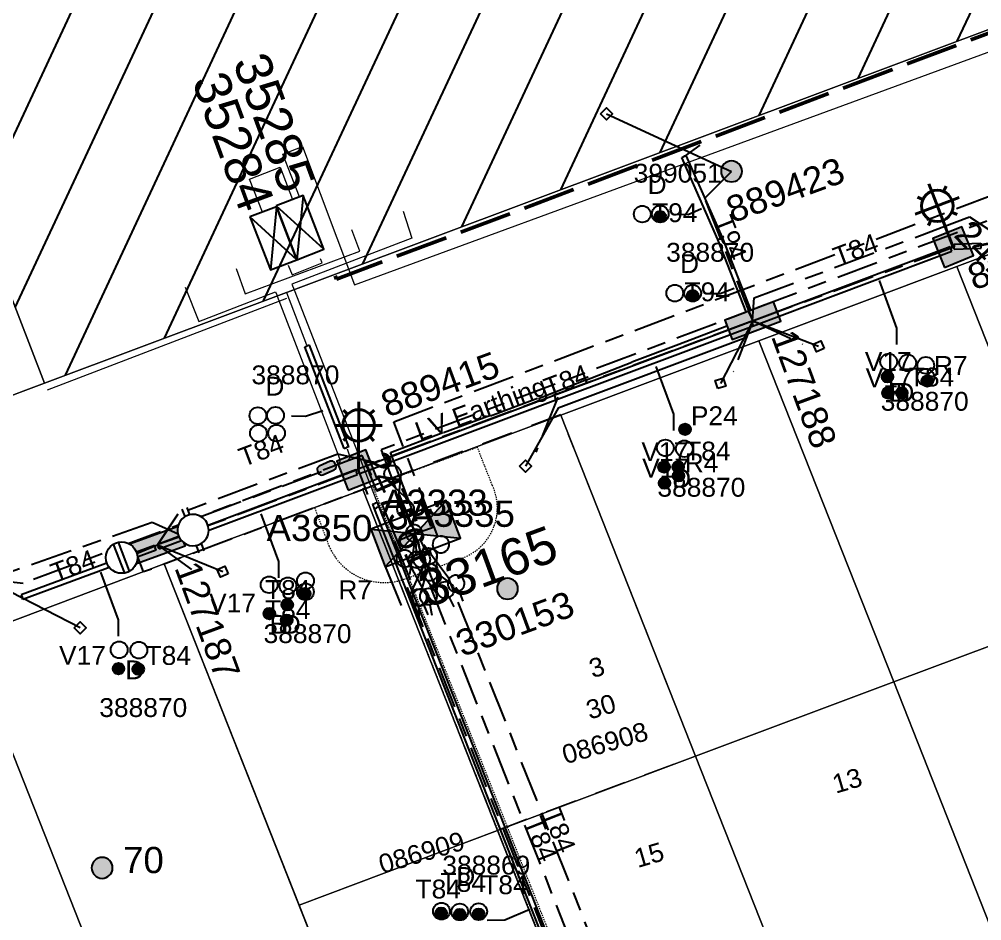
# Model space of a CAD drawing. Header units: metres. Extents: x 308616 to 310825, y 6264327 to 6267194.
# Drawn here: x 309611.2 to 309703.1, y 6266504.4 to 6266590.4 of the extents above; entities that cross this region are included whole.
import ezdxf
from ezdxf.enums import TextEntityAlignment as Align

# ---------------------------------------------------------------- set-up
doc = ezdxf.new("R2010")
doc.units = ezdxf.units.M
for name, pattern in [('Cable Exist UG', [8.2, 4, -1.2, 1.8, -1.2]), ('Dash', [5, 3, -2]), ('HIDDEN', [0.375, 0.25, -0.125]), ('HIDDEN2', [0.1875, 0.125, -0.0625]), ('IE Trench LV', [6.5, 5, -1.5])]:
    doc.linetypes.add(name, pattern=pattern)
doc.layers.get('0').update_dxf_attribs({"color": 6})
for name, color, linetype in [('_User Miscellaneous1', 7, 'Continuous'), ('_User Miscellaneous9', 7, 'Continuous'), ('Duct_SP_EXT', 7, 'Continuous'), ('Equip_HV_EXT', 7, 'Continuous'), ('Equip_LV_EXT', 7, 'Continuous'), ('Equip_SP_SL_EXT', 7, 'Continuous'), ('Equip_TR_NEW', 2, 'Continuous'), ('Mains_HV_EXT', 7, 'Continuous'), ('Mains_HV_NEW_V17', 2, 'Continuous'), ('Mains_LV_EXT', 7, 'Continuous'), ('Mains_LV_NEW_T84', 2, 'Continuous'), ('Mains_LV_SL_EXT', 7, 'Continuous'), ('Services_SP_EXT', 7, 'Continuous'), ('Sub_SP_EXT', 7, 'Continuous'), ('Sub_SP_NEW', 2, 'Continuous'), ('SupportsOH_SP_TR_HV_LV_SL_EXT', 7, 'Continuous'), ('SupportsUG_SP_LV_EXT', 7, 'Continuous'), ('SupportsUG_SP_LV_SL_EXT', 7, 'Continuous'), ('Trench_SP_EXT', 7, 'Continuous'), ('Trench_SP_NEW', 2, 'Continuous')]:
    doc.layers.add(name, color=color, linetype=linetype)
for name, color, linetype, lineweight in [('Cadastre Developer_SP_EXT', 7, 'Continuous', 5), ('Cadastre Land Parcels_SP_EXT', 7, 'Continuous', 5), ('Cadastre Other Property_SP_EXT', 7, 'HIDDEN', 5), ('Cadastre Roads_SP_EXT', 7, 'Continuous', 5)]:
    doc.layers.add(name, color=color, linetype=linetype, lineweight=lineweight)
doc.layers.add('Features_DEL', color=1, linetype='Continuous', plot=False)
doc.styles.add('COLUMN_LABEL', font='arial.ttf')
doc.styles.add('iecARIAL', font='arial.ttf', dxfattribs={"height": 2})
doc.styles.add('POLE_LABEL', font='arial.ttf')
doc.styles.get("Standard").update_dxf_attribs({"font": 'arial.ttf'})
doc.styles.add('SWITCH_LABEL', font='arial.ttf', dxfattribs={"height": 2.5})
doc.linetypes.add('Cable E UG', pattern='A,6,-0.5,["E",Standard,S=1.7,R=0,X=0.5,Y=-1],-2.9', length=9.4)
doc.linetypes.add('Cable New UG', pattern='A,7,-0.25,["x",Standard,S=2,R=0,X=0.2,Y=-0.8],-2.1', length=9.35)
doc.linetypes.add('IE Trench HV', pattern='A,7,-0.2,["/",Standard,S=3,R=0,X=0.6,Y=-1.4],-2.5', length=9.7)

# ---------------------------------------------------------------- blocks, each defined once
blk = doc.blocks.new('SUB_PADMOUNT_EXT')
for points in [[(0, 0), (-3.84, 1.92), (-3.84, -1.92)], [(0, 0), (3.84, 1.92), (3.84, -1.92)]]:
    blk.add_hatch(color=256).paths.add_polyline_path(points)
for p, q in [((3.84, 1.92), (-3.84, -1.92)), ((-3.84, 1.92), (3.84, -1.92))]:
    blk.add_line(p, q)
blk.add_lwpolyline([(-3.84, -1.92), (3.84, -1.92), (3.84, 1.92), (-3.84, 1.92)], close=True)
for tag, height, flags, p in [('ASSET_NUM', 2.5, 8, (2, 2)), ('STREET_CODE', 0.2, 9, (1.5, 0)), ('OPERATING_VOLTAGE', 0.2, 9, (1.5, -0.6)), ('ORIENTATION', 0.2, 9, (1.5, -0.8)), ('OWNED_BY', 0.2, 9, (1.5, -1)), ('CONSTRUCTED_VOLTAGE', 0.2, 9, (1.5, -0.2)), ('NO_PHASES', 0.2, 9, (1.5, -0.4)), ('OPERATED_BY', 0.2, 9, (1.5, -1.2)), ('SECONDARY_VOLTAGE', 0.2, 9, (1.5, -1.6)), ('STATE', 0.2, 9, (1.5, -1.8)), ('MAINTAINED_BY', 0.2, 9, (1.5, -1.4)), ('SUBSTATION_TYPE', 0.2, 9, (1.5, -2.2)), ('USAGE', 0.2, 9, (1.5, -2.4)), ('PARENT', 0.2, 9, (1.5, -2)), ('LEGEND', 0.2, 9, (1.5, -2.6)), ('LOCATION', 0.2, 9, (1.5, -2.8)), ('Z', 0.2, 1, (1.5, -3.6)), ('STREETNAME', 0.2, 9, (1.5, -3)), ('SUBURB', 0.2, 9, (1.5, -3.2)), ('NOTES', 0.2, 9, (1.5, -3.4))]:
    blk.add_attdef(tag, text='', height=height, dxfattribs=dict(flags=flags)).set_placement(p, align=Align.MIDDLE_LEFT)
blk = doc.blocks.new('COLUMN_EXT')
blk.add_hatch(color=256).paths.add_polyline_path([(-1.485, 1.485), (-1.485, -1.485), (1.485, -1.485), (1.485, 1.485)])
blk.add_lwpolyline([(-1.485, -1.485), (1.485, -1.485), (1.485, 1.485), (-1.485, 1.485)], close=True)
for tag, height, style, flags, p in [('ASSET_NUM', 2.5, 'COLUMN_LABEL', 8, (2, 2)), ('STRUCTURE_PLANT_NUMBER', 0.2, 'POLE_LABEL', 9, (1.813, 0.031)), ('STREET_CODE', 0.2, 'COLUMN_LABEL', 9, (1.813, -0.2))]:
    blk.add_attdef(tag, text='', height=height, dxfattribs=dict(style=style, flags=flags)).set_placement(p, align=Align.MIDDLE_LEFT)
at = {"flags": 9}
for tag, p in [('OWNED_BY', (1.813, -0.6)), ('STATE', (1.813, -0.8)), ('COLUMN_TYPE', (1.813, -0.4)), ('USAGE', (1.813, -1)), ('STREETNAME', (1.813, -1.6)), ('SUBURB', (1.813, -1.8)), ('LEGEND', (1.813, -1.2)), ('LOCATION', (1.813, -1.4)), ('NOTES', (1.813, -2))]:
    blk.add_attdef(tag, text='', height=0.2, dxfattribs=at).set_placement(p, align=Align.MIDDLE_LEFT)
at = {"flags": 1}
blk.add_attdef('Z', (1.813, -2.351), '', height=0.2, dxfattribs=at)
blk = doc.blocks.new('PILLAR_EXT')
blk.add_hatch(color=256).paths.add_polyline_path([(-2.475, 0.99), (-2.475, -0.99), (2.475, -0.99), (2.475, 0.99)])
blk.add_lwpolyline([(-2.475, -0.99), (2.475, -0.99), (2.475, 0.99), (-2.475, 0.99)], close=True)
at = {"style": 'iecARIAL', "flags": 8}
blk.add_attdef('ASSET_NUM', (1.5, 3.5), '', height=2.5, dxfattribs=at)
for tag, p, flags in [('OWNED_BY', (0, -0.2), 9), ('STATE', (0, -0.4), 9), ('SUPPORT_TYPE', (0, -0.6), 9), ('USAGE', (0, -0.8), 9), ('LEGEND', (0, -1), 9), ('STREETNAME', (0, -1.8), 9), ('SUBURB', (0, -2), 1), ('LOCATION', (0, -1.2), 9), ('NOTES', (0, -1.4), 9), ('PARENT', (0, -1.6), 9)]:
    blk.add_attdef(tag, p, '', height=0.2, dxfattribs=dict(flags=flags))
blk = doc.blocks.new('DUCT_EXT')
blk.add_circle((0, 0.8), 0.8)
at = {"flags": 1}
blk.add_attdef('Z', (0, 0), '', height=0.2, dxfattribs=at)
at = {"flags": 9}
for tag, p in [('DUCT_CODE', (0, 0)), ('XSECT_TYPE', (0, -0.2)), ('STATE', (0, -0.6)), ('FB_REFERENCE', (0, -0.4)), ('NOTES', (0, -0.8))]:
    blk.add_attdef(tag, text='', height=0.2, dxfattribs=at).set_placement(p, align=Align.MIDDLE_LEFT)
blk = doc.blocks.new('SL_LANTERN_EXT')
at = {"lineweight": 40}
for p, q in [((0, 1.968), (0, 6.468)), ((-1.459, 5.676), (-1.061, 5.278)), ((1.458, 5.676), (1.06, 5.278)), ((-2.25, 4.218), (2.25, 4.218)), ((-1.459, 2.759), (-1.061, 3.157)), ((1.458, 2.759), (1.06, 3.157)), ((0, 0), (0, 2.721))]:
    blk.add_line(p, q, dxfattribs=at)
blk.add_circle((0, 4.218), 1.5, dxfattribs=at)
at = {"style": 'iecARIAL', "flags": 8}
blk.add_attdef('ASSET_NUM', (1.5, 1.5), '', height=2.5, dxfattribs=at)
for tag, p, height, flags in [('CONSTRUCTED_VOLTAGE', (0.981, -0.653), 0.2, 9), ('CONTROL_TYPE', (0.981, -0.853), 0.2, 9), ('LANTERN_PURPOSE', (0.981, -1.053), 0.2, 9), ('LNUMBER', (2.181, -3.253), 2.5, 8), ('OPERATING_VOLTAGE', (0.981, -1.653), 0.2, 9), ('ORIENTATION', (0.981, -1.853), 0.2, 9), ('LANTERN_TYPE', (0.981, -1.253), 0.2, 9), ('NO_PHASES', (0.981, -1.453), 0.2, 9), ('OWNED_BY', (0.981, -2.053), 0.2, 9), ('STATE', (0.981, -2.253), 0.2, 9), ('CEXIST', (0.981, -2.653), 0.2, 9), ('CNEW', (0.981, -2.853), 0.2, 9), ('USAGE', (0.981, -2.453), 0.2, 9), ('CNUMBER', (0.981, -3.053), 0.2, 9), ('CREMOVE', (0.981, -3.253), 0.2, 9), ('CREPLACE', (0.981, -3.453), 0.2, 9), ('LKINGHEIGHT', (0.981, -3.653), 0.2, 9), ('LBRACKET', (0.981, -3.853), 0.2, 9), ('LBRACKETVOCAB', (0.981, -4.053), 0.2, 9), ('LCATEGORY', (0.981, -4.253), 0.2, 9), ('LCHARGE1', (0.981, -4.453), 0.2, 9), ('LCHARGE1PERCENT', (0.981, -4.653), 0.2, 9), ('LCHARGE2', (0.981, -4.853), 0.2, 9), ('LCHARGE2PERCENT', (0.981, -5.053), 0.2, 9), ('LCHARGE3', (0.981, -5.253), 0.2, 9), ('LCHARGE3PERCENT', (0.981, -5.453), 0.2, 9), ('LEXIST', (0.981, -5.653), 0.2, 9), ('LLAMP', (0.981, -5.853), 0.2, 9), ('LLAMPVOCAB', (0.981, -6.053), 0.2, 9), ('LMAST', (0.981, -6.253), 0.2, 9), ('LMASTVOCAB', (0.981, -6.453), 0.2, 9), ('LNEW', (0.981, -6.653), 0.2, 9), ('LANTNUMBER', (0.981, -6.853), 0.2, 9), ('LOUTREACH', (0.981, -7.253), 0.2, 9), ('LOUTREACHVOCAB', (0.981, -7.453), 0.2, 9), ('LRATECODE', (0.981, -7.653), 0.2, 9), ('LREMOVE', (0.981, -7.853), 0.2, 9), ('LREPLACE', (0.981, -8.053), 0.2, 9), ('LTYPE', (0.981, -8.253), 0.2, 9), ('LTYPEVOCAB', (0.981, -8.453), 0.2, 9), ('STREETNAME', (0.981, -9.253), 0.2, 9), ('LEGEND', (0.981, -8.653), 0.2, 9), ('LOCATION', (0.981, -8.853), 0.2, 9), ('NOTES', (0.981, -9.053), 0.2, 9), ('SUBURB', (0.981, -9.453), 0.2, 1)]:
    blk.add_attdef(tag, p, '', height=height, dxfattribs=dict(flags=flags))
blk = doc.blocks.new('CCP_EXT')
at = {"flags": 9}
for tag, p in [('STATE', (0, -1.8)), ('USAGE', (0, -1.2)), ('LEGEND', (0, -1.4)), ('LIFE_SUPPORT', (0, -1.6)), ('NOTES', (0, -2))]:
    blk.add_attdef(tag, text='', height=0.2, dxfattribs=at).set_placement(p, align=Align.MIDDLE_LEFT)
blk.add_wipeout([(0, 0.566), (0.566, 0), (0, -0.566), (-0.566, 0)])
blk.add_lwpolyline([(-0.566, 0), (0, 0.566), (0.566, 0), (0, -0.566), (-0.566, 0)])
at = {"flags": 1}
blk.add_attdef('Z', (0, 0), '', height=0.2, dxfattribs=at)
at = {"flags": 9}
for tag, p in [('CCP_TYPE', (0, 0)), ('OPERATING_VOLTAGE', (0, -0.6)), ('ORIENTATION', (0, -0.8)), ('OWNED_BY', (0, -1)), ('CONSTRUCTED_VOLTAGE', (0, -0.2)), ('NO_PHASES', (0, -0.4))]:
    blk.add_attdef(tag, text='', height=0.2, dxfattribs=at).set_placement(p, align=Align.MIDDLE_LEFT)
blk = doc.blocks.new('POLE_EXT')
blk.add_hatch(color=256).paths.add_polyline_path([(-1, 0, 1), (1, 0, 1)])
blk.add_lwpolyline([(-1, 0, 1), (1, 0, 1)], format="xyb", close=True)
for tag, height, flags, p in [('pNumber', 2.5, 8, (-17.84, 2.067)), ('OWNED_BY', 0.2, 9, (1.355, -0.4)), ('SPECIAL_USE', 0.2, 9, (1.355, -0.8)), ('STATE', 0.2, 9, (1.355, -1)), ('PARENT', 0.2, 9, (1.355, -0.6)), ('cLV', 0.2, 9, (1.355, -1.4)), ('hDepth', 0.2, 9, (1.355, -1.6)), ('hDia', 0.2, 9, (1.355, -1.8)), ('USAGE', 0.2, 9, (1.355, -1.2)), ('cHV', 0.2, 9, (1.355, -2)), ('LBRACKET', 0.2, 9, (1.355, -2.2)), ('LExisting', 0.2, 9, (1.355, -2.4)), ('LANTNUMBER', 0.2, 9, (1.355, -2.6)), ('LOther', 0.2, 9, (1.355, -2.8)), ('cLinedev', 0.2, 9, (1.355, -3.4)), ('LRemove', 0.2, 9, (1.355, -3)), ('LEGEND', 0.2, 9, (1.355, -3.2)), ('LOCATION', 0.2, 9, (1.355, -3.6)), ('pExisting', 0.2, 9, (1.355, -3.8)), ('pFooting', 0.2, 9, (1.355, -4.4)), ('pNew', 0.2, 9, (1.355, -4.6)), ('PFNUMBER', 0.2, 9, (1.355, -4)), ('NEWPFNUMBER', 0.2, 9, (1.355, -4.2)), ('pRelocate', 0.2, 9, (1.355, -5)), ('pRemove', 0.2, 9, (1.355, -5.2)), ('pReplace', 0.2, 9, (1.355, -5.4)), ('pStay', 0.2, 9, (1.355, -5.6)), ('cspan', 0.2, 9, (1.355, -6)), ('STREETNAME', 0.2, 9, (1.355, -6.2)), ('SUBURB', 0.2, 9, (1.355, -6.4)), ('pType', 0.2, 9, (1.355, -5.8)), ('OPERATED_BY', 0.2, 9, (1.355, -7.014)), ('NOTES', 0.2, 9, (1.355, -6.6)), ('MAINTAINED_BY', 0.2, 9, (1.355, -6.814))]:
    blk.add_attdef(tag, text='', height=height, dxfattribs=dict(flags=flags)).set_placement(p, align=Align.MIDDLE_LEFT)
at = {"style": 'POLE_LABEL'}
for tag, height, flags, p in [('ASSET_NUM', 2.5, 8, (2, 2)), ('STRUCTURE_PLANT_NUMBER', 0.2, 9, (1.355, 0.028)), ('STREET_CODE', 0.2, 9, (1.355, -0.2))]:
    blk.add_attdef(tag, text='', height=height, dxfattribs=dict(at, flags=flags)).set_placement(p, align=Align.MIDDLE_LEFT)
at = {"flags": 1}
blk.add_attdef('Z', (1.355, -7.328), '', height=0.2, dxfattribs=at)
blk = doc.blocks.new('LV_UG_LINKS_OPEN_EXT')
for p, q in [((-0.249, 1.473), (-0.249, 2.22)), ((0.249, 1.473), (0.249, 2.22)), ((-0.249, -1.473), (-0.249, -2.22)), ((0.249, -1.473), (0.249, -2.22))]:
    blk.add_line(p, q)
at = {"flags": 9}
for tag, p in [('ACTUAL_STATUS', (0, 0)), ('OPERATING_VOLTAGE', (0, -0.6)), ('ORIENTATION', (0, -0.8)), ('STATE', (0, -1)), ('CONSTRUCTED_VOLTAGE', (0, -0.2)), ('NO_PHASES', (0, -0.4)), ('SWITCH_TYPE', (0, -1.2)), ('USAGE', (0, -1.4)), ('NOTES', (0, -1.6))]:
    blk.add_attdef(tag, text='', height=0.2, dxfattribs=at).set_placement(p, align=Align.MIDDLE_LEFT)
at = {"flags": 1}
blk.add_attdef('Z', (0, 0), '', height=0.2, dxfattribs=at)
blk.add_wipeout([(-0.249, 1.473), (-0.432, 1.43), (-0.608, 1.365), (-0.774, 1.278), (-0.928, 1.171), (-1.067, 1.045), (-1.19, 0.903), (-1.294, 0.747), (-1.377, 0.579), (-1.439, 0.402), (-1.478, 0.218), (-1.494, 0.031), (-1.486, -0.156), (-1.455, -0.341), (-1.4, -0.521), (-1.324, -0.692), (-1.227, -0.853), (-1.11, -1), (-0.976, -1.131), (-0.827, -1.244), (-0.664, -1.338), (-0.491, -1.411), (-0.311, -1.461), (-0.125, -1.489), (0.062, -1.493), (0.249, -1.473), (0.432, -1.43), (0.608, -1.365), (0.774, -1.278), (0.928, -1.171), (1.067, -1.045), (1.19, -0.903), (1.294, -0.747), (1.377, -0.579), (1.439, -0.402), (1.478, -0.218), (1.494, -0.031), (1.486, 0.156), (1.455, 0.341), (1.4, 0.521), (1.324, 0.692), (1.227, 0.853), (1.11, 1), (0.976, 1.131), (0.827, 1.244), (0.664, 1.338), (0.491, 1.411), (0.311, 1.461), (0.125, 1.489), (-0.062, 1.493)])
blk.add_lwpolyline([(0, -1.494, 1), (0, 1.494, 1)], format="xyb", close=True)
blk = doc.blocks.new('LV_UG_LINKS_CLOSED_EXT')
blk.add_wipeout([(-1.056, 1.057), (-1.18, 0.916), (-1.286, 0.761), (-1.371, 0.594), (-1.435, 0.417), (-1.476, 0.234), (-1.493, 0.047), (-1.487, -0.14), (-1.458, -0.326), (-1.406, -0.506), (-1.331, -0.678), (-1.236, -0.839), (-1.121, -0.988), (-0.988, -1.12), (-0.84, -1.235), (-0.679, -1.331), (-0.506, -1.406), (-0.326, -1.458), (-0.141, -1.487), (0.047, -1.493), (0.233, -1.476), (0.416, -1.435), (0.593, -1.371), (0.76, -1.286), (0.915, -1.181), (1.056, -1.057), (1.18, -0.916), (1.286, -0.761), (1.371, -0.594), (1.435, -0.417), (1.476, -0.234), (1.493, -0.047), (1.487, 0.14), (1.458, 0.326), (1.406, 0.506), (1.331, 0.678), (1.236, 0.839), (1.121, 0.988), (0.988, 1.12), (0.84, 1.235), (0.679, 1.331), (0.506, 1.406), (0.326, 1.458), (0.141, 1.487), (-0.047, 1.493), (-0.233, 1.476), (-0.416, 1.435), (-0.593, 1.371), (-0.76, 1.286), (-0.915, 1.181)])
for p, q in [((-0.25, -1.479), (-0.25, 1.479)), ((0.25, -1.479), (0.25, 1.479))]:
    blk.add_line(p, q)
blk.add_circle((0, 0), 1.5)
at = {"flags": 9}
for tag, p in [('ACTUAL_STATUS', (0, 0)), ('OPERATING_VOLTAGE', (0, -0.6)), ('ORIENTATION', (0, -0.8)), ('STATE', (0, -1)), ('CONSTRUCTED_VOLTAGE', (0, -0.2)), ('NO_PHASES', (0, -0.4)), ('SWITCH_TYPE', (0, -1.2)), ('USAGE', (0, -1.4)), ('NOTES', (0, -1.6))]:
    blk.add_attdef(tag, text='', height=0.2, dxfattribs=at).set_placement(p, align=Align.MIDDLE_LEFT)
at = {"flags": 1}
blk.add_attdef('Z', (0, 0), '', height=0.2, dxfattribs=at)
blk = doc.blocks.new('LV_UG_DFUSE_CLOSED_EXT')
for points in [[(1, 0), (0, 0)], [(5.04, 0.726), (2.156, -0.717)], [(5.049, -0.707), (2.156, 0.717)], [(6.2, 0.013), (7.2, 0.013)]]:
    blk.add_lwpolyline(points)
for centre in [(1.8, 0), (5.4, 0.011)]:
    blk.add_circle(centre, 0.8)
at = {"flags": 9}
for tag, p in [('ACTUAL_STATUS', (0, 0)), ('OPERATING_VOLTAGE', (0, -0.6)), ('ORIENTATION', (0, -0.8)), ('STATE', (0, -1)), ('CONSTRUCTED_VOLTAGE', (0, -0.2)), ('NO_PHASES', (0, -0.4)), ('SWITCH_TYPE', (0, -1.2)), ('USAGE', (0, -1.4)), ('NOTES', (0, -1.6))]:
    blk.add_attdef(tag, text='', height=0.2, dxfattribs=at).set_placement(p, align=Align.MIDDLE_LEFT)
at = {"flags": 1}
blk.add_attdef('Z', (0, 0), '', height=0.2, dxfattribs=at)
blk = doc.blocks.new('SWG_HOLEC_SU_EXT')
blk.add_line((1.8, -2), (5.8, -2))
for points in [[(1, 0), (0, 0)], [(6.6, 0), (7.6, 0)]]:
    blk.add_lwpolyline(points)
for points in [[(1.8, -0.8, 1), (1.8, 0.8, 1)], [(5.8, -0.8, 1), (5.8, 0.8, 1)]]:
    blk.add_lwpolyline(points, format="xyb", close=True)
at = {"style": 'SWITCH_LABEL', "flags": 8}
blk.add_attdef('ASSET_NUM', text='', height=2.5, rotation=179.95437, dxfattribs=at).set_placement((-2.4, 0), align=Align.MIDDLE_LEFT)
at = {"flags": 1}
blk.add_attdef('Z', (0, 0), '', height=0.2, dxfattribs=at)
at = {"flags": 9}
for tag, p in [('ACTUAL_STATUS', (0, -0.4)), ('OPERATING_VOLTAGE', (0, -1)), ('CONSTRUCTED_VOLTAGE', (0, -0.6)), ('NO_PHASES', (0, -0.8)), ('ORIENTATION', (0, -1.2)), ('OWNED_BY', (0, -1.4)), ('STATE', (0, -1.8)), ('PARENT', (0, -1.6)), ('SWITCH_TYPE', (0, -2)), ('STREETNAME', (0, -2.6)), ('SUBURB', (0, -2.8)), ('USAGE', (0, -2.2)), ('LOCATION', (0, -2.4)), ('NOTES', (0, -3))]:
    blk.add_attdef(tag, text='', height=0.2, dxfattribs=at).set_placement(p, align=Align.MIDDLE_LEFT)
at = {"style": 'SWITCH_LABEL', "flags": 9}
blk.add_attdef('STREET_CODE', text='', height=0.2, dxfattribs=at).set_placement((0, -0.2), align=Align.MIDDLE_LEFT)
blk = doc.blocks.new('CABLE_LARGE_EXT')
h = blk.add_hatch(color=256)
edge = h.paths.add_edge_path()
edge.add_arc((0, 0.55), 0.55, 0, 360)
blk.add_circle((0, 0.55), 0.55)
at = {"flags": 1}
blk.add_attdef('Z', (0, 0), '', height=0.2, dxfattribs=at)
at = {"flags": 9}
for tag, p in [('COND_CODE', (0, 0)), ('XSECT_SIZE', (0, -0.6)), ('STATE', (0, -0.4)), ('FB_REFERENCE', (0, -0.2)), ('NOTES', (0, -0.8))]:
    blk.add_attdef(tag, text='', height=0.2, dxfattribs=at).set_placement(p, align=Align.MIDDLE_LEFT)
blk = doc.blocks.new('STJ_TR_NEW')
h = blk.add_hatch(color=256)
h.dxf.hatch_style = 1
edge = h.paths.add_edge_path()
edge.add_line((-0.906, 0.131), (-0.906, -0.131))
edge.add_arc((-0.586, -0.131), 0.32, 179.99996, 270.00004)
edge.add_line((-0.586, -0.451), (0.586, -0.451))
edge.add_arc((0.586, -0.131), 0.32, 269.99996, 360.00004)
edge.add_line((0.906, -0.131), (0.906, 0.131))
edge.add_arc((0.586, 0.131), 0.32, 359.99996, 450.00004)
edge.add_line((0.586, 0.451), (-0.586, 0.451))
edge.add_arc((-0.586, 0.131), 0.32, 89.99996, 180.00004)
blk.add_lwpolyline([(-0.906, 0.131), (-0.906, -0.131, 0.414214), (-0.586, -0.451), (0.586, -0.451, 0.414214), (0.906, -0.131), (0.906, 0.131, 0.414214), (0.586, 0.451), (-0.586, 0.451, 0.414214)], format="xyb", close=True)
for tag, flags, p in [('CONNECTOR_TYPE', 9, (1.5, 0)), ('OPERATING_VOLTAGE', 9, (1.5, -0.6)), ('ORIENTATION', 9, (1.5, -0.8)), ('OWNED_BY', 9, (1.5, -1)), ('CONSTRUCTED_VOLTAGE', 9, (1.5, -0.2)), ('NO_PHASES', 9, (1.5, -0.4)), ('STATE', 9, (1.5, -1.2)), ('USAGE', 9, (1.5, -1.4)), ('LEGEND', 9, (1.5, -1.6)), ('NOTES', 9, (1.5, -1.8)), ('Z', 1, (1.5, -2.2)), ('MAINTAINED_BY', 9, (1.5, -2))]:
    blk.add_attdef(tag, text='', height=0.2, dxfattribs=dict(flags=flags)).set_placement(p, align=Align.MIDDLE_LEFT)
blk = doc.blocks.new('SUB_PADMOUNT_NEW')
for p, q in [((-3.84, 1.92), (3.84, -1.92)), ((3.84, 1.92), (-3.84, -1.92))]:
    blk.add_line(p, q)
blk.add_lwpolyline([(-3.84, -1.92), (3.84, -1.92), (3.84, 1.92), (-3.84, 1.92)], close=True)
for tag, height, flags, p in [('ASSET_NUM', 2.5, 8, (2, 2)), ('STREET_CODE', 0.2, 9, (1.5, 0)), ('OPERATING_VOLTAGE', 0.2, 9, (1.5, -0.4)), ('ORIENTATION', 0.2, 9, (1.5, -0.6)), ('OWNED_BY', 0.2, 9, (1.5, -0.8)), ('OPERATED_BY', 0.2, 9, (1.5, -1)), ('NO_PHASES', 0.2, 9, (1.5, -0.2)), ('MAINTAINED_BY', 0.2, 9, (1.5, -1.2)), ('CONSTRUCTED_VOLTAGE', 0.2, 9, (1.5, -1.4)), ('SECONDARY_VOLTAGE', 0.2, 9, (1.5, -1.6)), ('STATE', 0.2, 9, (1.5, -1.8)), ('SUBSTATION_TYPE', 0.2, 9, (1.5, -2.2)), ('PARENT', 0.2, 9, (1.5, -2)), ('USAGE', 0.2, 9, (1.5, -2.4)), ('LEGEND', 0.2, 9, (1.5, -2.6)), ('SUBURB', 0.2, 9, (1.5, -2.8)), ('STREETNAME', 0.2, 9, (1.5, -3)), ('Z', 0.2, 1, (1.5, -3.6)), ('LOCATION', 0.2, 9, (1.5, -3.2)), ('NOTES', 0.2, 9, (1.5, -3.4))]:
    blk.add_attdef(tag, text='', height=height, dxfattribs=dict(flags=flags)).set_placement(p, align=Align.MIDDLE_LEFT)

msp = doc.modelspace()

# ---------------------------------------------------------------- hatches: boundary and pattern name
at = {"layer": '_User Miscellaneous1'}
h = msp.add_hatch(dxfattribs=at)
h.set_pattern_fill('JIS_WOOD', color=256, scale=10, angle=20, style=0)
h.paths.add_polyline_path([(309705.922, 6266590.27), (309602.969, 6266857.485), (309510.126, 6266824.344), (309613.641, 6266555.712)])

# ---------------------------------------------------------------- linework, layer by layer
at = {"layer": '_User Miscellaneous9'}
for points in [[(309673.678, 6266571.817), (309675.063, 6266571.81), (309676.343, 6266572.372)], [(309694.977, 6266559.396), (309694.977, 6266560.947), (309693.308, 6266565.507)], [(309676.774, 6266564.27), (309678.124, 6266564.273), (309679.455, 6266564.753)], [(309673.675, 6266551.193), (309673.675, 6266552.744), (309672.006, 6266557.304)], [(309637.215, 6266552.578), (309638.561, 6266552.558), (309640.198, 6266553.09)], [(309635.998, 6266537.141), (309635.998, 6266538.692), (309634.329, 6266543.252)], [(309620.702, 6266531.572), (309620.702, 6266533.123), (309619.033, 6266537.683)], [(309655.881, 6266504.465), (309657.58, 6266504.499), (309659.964, 6266505.532)]]:
    msp.add_lwpolyline(points, dxfattribs=at)
at = {"layer": '_User Miscellaneous9', "linetype": 'Cable Exist UG'}
for points in [[(309681.197, 6266561.669), (309681.345, 6266563.849), (309681.345, 6266563.849), (309699.285, 6266570.584), (309701.883, 6266571.559), (309704.124, 6266570.124)], [(309649.088, 6266541.394), (309648.266, 6266536.168), (309648.266, 6266536.168), (309668.25, 6266485.743), (309664.031, 6266478.574), (309668.445, 6266467.438), (309676.865, 6266464.091), (309701.366, 6266401.154), (309701.438, 6266398.967)], [(309649.018, 6266541.299), (309650.416, 6266536.415), (309650.416, 6266536.415), (309670.42, 6266485.8), (309665.919, 6266479.078), (309669.803, 6266469.504), (309674.735, 6266467.521)], [(309670.302, 6266478.626), (309668.432, 6266477.88), (309668.432, 6266477.88), (309667.551, 6266480.174), (309672.731, 6266485.353), (309652.23, 6266537.057), (309649.041, 6266541.359)]]:
    msp.add_lwpolyline(points, dxfattribs=at)
at = {"layer": 'Cadastre Land Parcels_SP_EXT', "linetype": 'Continuous'}
for points in [[(309705.922, 6266590.27), (309602.969, 6266857.485), (309510.126, 6266824.344), (309613.641, 6266555.712), (309705.922, 6266590.27)], [(309510.126, 6266824.344), (309469.541, 6266809.864), (309433.239, 6266796.911), (309417.26, 6266791.21), (309501.586, 6266572.429), (309509.479, 6266575.461), (309550.027, 6266552.1), (309558.854, 6266535.119), (309613.64, 6266555.712), (309510.126, 6266824.344)], [(309732.443, 6266541.376), (309719.579, 6266573.929), (309700.691, 6266566.839), (309713.554, 6266534.286), (309732.443, 6266541.376)], [(309713.554, 6266534.286), (309700.691, 6266566.839), (309681.802, 6266559.749), (309694.663, 6266527.198), (309713.554, 6266534.286)], [(309694.663, 6266527.198), (309681.802, 6266559.749), (309662.909, 6266552.657), (309675.768, 6266520.107), (309694.663, 6266527.198)], [(309675.768, 6266520.107), (309662.909, 6266552.657), (309644.014, 6266545.564), (309656.873, 6266513.016), (309675.768, 6266520.107)], [(309656.873, 6266513.016), (309644.014, 6266545.564), (309625.079, 6266538.456), (309637.935, 6266505.909), (309656.873, 6266513.016)], [(309625.079, 6266538.456), (309606.242, 6266531.373), (309676.989, 6266352.284), (309685.198, 6266331.5), (309691.509, 6266315.537), (309774.195, 6266106.361), (309845.655, 6266132.928), (309868.986, 6266140.981), (309817.599, 6266271.003), (309803.058, 6266307.794), (309774.616, 6266379.757), (309698.975, 6266351.376), (309625.079, 6266538.456)], [(309726.415, 6266501.739), (309713.554, 6266534.286), (309694.663, 6266527.198), (309707.522, 6266494.649), (309726.415, 6266501.739)], [(309707.522, 6266494.649), (309694.663, 6266527.198), (309675.768, 6266520.107), (309688.627, 6266487.558), (309707.522, 6266494.649)], [(309688.627, 6266487.558), (309675.768, 6266520.107), (309656.873, 6266513.016), (309669.733, 6266480.465), (309688.627, 6266487.558)], [(309669.733, 6266480.465), (309656.873, 6266513.016), (309637.935, 6266505.909), (309650.793, 6266473.358), (309669.733, 6266480.465)]]:
    msp.add_lwpolyline(points, close=True, dxfattribs=at)
msp.add_lwpolyline([(309596.993, 6266298.448), (309666.333, 6266324.431), (309685.198, 6266331.5), (309676.989, 6266352.284), (309606.242, 6266531.374)], dxfattribs=at)
at = {"layer": 'Cadastre Other Property_SP_EXT', "linetype": 'HIDDEN2'}
msp.add_lwpolyline([(309639.416, 6266543.821), (309640.789, 6266540.172), (309640.789, 6266540.172, 0.394445), (309647.931, 6266536.993), (309647.931, 6266536.993), (309653.071, 6266538.877), (309653.071, 6266538.877, 0.467809), (309656.367, 6266545.979), (309656.367, 6266545.979), (309654.955, 6266549.589), (309639.416, 6266543.821)], format="xyb", close=True, dxfattribs=at)
msp.add_lwpolyline([(309644.007, 6266545.547), (309669.827, 6266480.409), (309670.69, 6266480.801), (309644.949, 6266545.94), (309644.007, 6266545.547)], close=True, dxfattribs=at)
at = {"layer": 'Duct_SP_EXT'}
for p, q in [((309674.438, 6266577.229), (309674.657, 6266577.325)), ((309674.877, 6266577.422), (309674.657, 6266577.325)), ((309678.317, 6266569.601), (309674.877, 6266577.422)), ((309677.878, 6266569.408), (309674.438, 6266577.229)), ((309677.874, 6266569.417), (309678.097, 6266569.505)), ((309680.575, 6266562.524), (309677.874, 6266569.417)), ((309677.878, 6266569.408), (309678.097, 6266569.505)), ((309678.317, 6266569.601), (309678.097, 6266569.505)), ((309678.321, 6266569.592), (309678.097, 6266569.505)), ((309681.022, 6266562.699), (309678.321, 6266569.592)), ((309700.42, 6266568.965), (309702.986, 6266569.069)), ((309702.986, 6266569.069), (309702.996, 6266568.829)), ((309681.107, 6266561.628), (309700.038, 6266568.735)), ((309681.276, 6266561.179), (309700.207, 6266568.285)), ((309700.038, 6266568.735), (309700.123, 6266568.51)), ((309700.207, 6266568.285), (309700.123, 6266568.51)), ((309700.42, 6266568.965), (309700.43, 6266568.725)), ((309700.44, 6266568.485), (309700.43, 6266568.725)), ((309700.44, 6266568.485), (309703.006, 6266568.589)), ((309703.006, 6266568.589), (309702.996, 6266568.829)), ((309680.575, 6266562.524), (309680.799, 6266562.612)), ((309681.022, 6266562.699), (309680.799, 6266562.612)), ((309681.107, 6266561.628), (309681.191, 6266561.404)), ((309681.107, 6266561.628), (309681.191, 6266561.404)), ((309681.276, 6266561.179), (309681.191, 6266561.404)), ((309681.276, 6266561.179), (309681.191, 6266561.404)), ((309638.475, 6266559.168), (309638.699, 6266559.255)), ((309642.241, 6266549.468), (309638.475, 6266559.168)), ((309638.922, 6266559.342), (309638.699, 6266559.255)), ((309642.688, 6266549.641), (309638.922, 6266559.342)), ((309662.271, 6266554.558), (309662.356, 6266554.333)), ((309662.271, 6266554.558), (309662.356, 6266554.333)), ((309662.44, 6266554.108), (309662.356, 6266554.333)), ((309662.44, 6266554.108), (309662.356, 6266554.333)), ((309642.241, 6266549.468), (309642.464, 6266549.555)), ((309642.688, 6266549.641), (309642.464, 6266549.555)), ((309624.426, 6266540.351), (309643.347, 6266547.454)), ((309624.595, 6266539.902), (309643.515, 6266547.004)), ((309643.347, 6266547.454), (309643.431, 6266547.229)), ((309643.515, 6266547.004), (309643.431, 6266547.229)), ((309643.541, 6266547.527), (309644.425, 6266547.859)), ((309643.541, 6266547.527), (309643.626, 6266547.302)), ((309643.71, 6266547.078), (309643.626, 6266547.302)), ((309643.71, 6266547.078), (309644.594, 6266547.409)), ((309644.425, 6266547.859), (309644.51, 6266547.634)), ((309644.594, 6266547.409), (309644.51, 6266547.634)), ((309644.93, 6266544.149), (309645.153, 6266544.237)), ((309645.377, 6266544.325), (309645.153, 6266544.237)), ((309645.377, 6266544.325), (309645.547, 6266543.892)), ((309644.93, 6266544.149), (309645.1, 6266543.716)), ((309645.1, 6266543.716), (309645.323, 6266543.804)), ((309645.1, 6266543.716), (309669.293, 6266482.206)), ((309645.547, 6266543.892), (309645.323, 6266543.804)), ((309645.547, 6266543.892), (309669.74, 6266482.382)), ((309624.142, 6266540.227), (309611.436, 6266535.502)), ((309624.309, 6266539.777), (309611.603, 6266535.052)), ((309624.142, 6266540.227), (309624.225, 6266540.002)), ((309624.309, 6266539.777), (309624.225, 6266540.002)), ((309624.426, 6266540.351), (309624.511, 6266540.127)), ((309624.595, 6266539.902), (309624.511, 6266540.127)), ((309611.436, 6266535.502), (309611.52, 6266535.277)), ((309611.603, 6266535.052), (309611.52, 6266535.277))]:
    msp.add_line(p, q, dxfattribs=at)
at = {"layer": 'Features_DEL', "linetype": 'Cable Exist UG'}
for points in [[(309681.202, 6266561.749), (309676.642, 6266573.355), (309679.192, 6266575.91)], [(309649.041, 6266541.359), (309647.334, 6266540.635), (309643.963, 6266548.806), (309643.963, 6266548.806), (309627.952, 6266542.75)]]:
    msp.add_lwpolyline(points, dxfattribs=at)
at = {"layer": 'Mains_HV_EXT', "linetype": 'Cable E UG'}
for points in [[(309674.151, 6266559.438), (309678.755, 6266561.175)], [(309669.687, 6266557.73), (309674.151, 6266559.438)], [(309665.189, 6266555.972), (309669.686, 6266557.708)], [(309660.773, 6266554.254), (309665.201, 6266555.983)], [(309656.21, 6266552.584), (309660.695, 6266554.274)], [(309651.724, 6266550.992), (309656.21, 6266552.642)], [(309646.675, 6266549.093), (309651.665, 6266550.992)], [(309648.814, 6266543.406), (309646.675, 6266549.093)]]:
    msp.add_lwpolyline(points, dxfattribs=at)
at = {"layer": 'Mains_HV_NEW_V17', "color": 2, "linetype": 'Cable New UG', "lineweight": 0, "flags": 128}
for points in [[(309647.861, 6266572.1), (309648.701, 6266569.54), (309637.253, 6266565.144), (309637.457, 6266564.623), (309645.547, 6266543.892)], [(309631.935, 6266566.639), (309632.795, 6266564.237), (309643.72, 6266568.313), (309642.987, 6266570.333)], [(309636.905, 6266566.969), (309637.283, 6266566.036), (309640.136, 6266567.193), (309639.982, 6266567.575)]]:
    msp.add_lwpolyline(points, dxfattribs=at)
msp.add_lwpolyline([(309627.062, 6266564.872), (309628.385, 6266561.594), (309635.704, 6266564.408), (309635.809, 6266564.135), (309635.85, 6266564.029), (309635.864, 6266563.993), (309640.581, 6266551.707), (309641.809, 6266548.529, -0.416702), (309641.518, 6266547.882), (309641.518, 6266547.882)], format="xyb", dxfattribs=at)
at = {"layer": 'Mains_LV_EXT', "linetype": 'Cable Exist UG'}
msp.add_lwpolyline([(309624.489, 6266540.337), (309626.763, 6266541.147), (309626.763, 6266541.147), (309623.928, 6266542.411), (309608.2, 6266536.9)], dxfattribs=at)
at = {"layer": 'Mains_LV_NEW_T84', "color": 2, "linetype": 'Cable New UG', "lineweight": 0, "flags": 128}
msp.add_lwpolyline([(309634.443, 6266572.025), (309633.216, 6266575.171), (309636.131, 6266576.309), (309637.323, 6266573.222)], dxfattribs=at)
at = {"layer": 'Mains_LV_SL_EXT', "linetype": 'Cable Exist UG'}
for points in [[(309681.226, 6266561.663), (309700.335, 6266568.685)], [(309643.471, 6266547.429), (309624.421, 6266540.267)]]:
    msp.add_lwpolyline(points, dxfattribs=at)
at = {"layer": 'Trench_SP_EXT', "linetype": 'Cable Exist UG'}
for points in [[(309676.184, 6266578.425), (309674.664, 6266577.323)], [(309680.786, 6266562.575), (309681.226, 6266561.663)], [(309681.226, 6266561.663), (309685.953, 6266559.434)], [(309662.616, 6266554.362), (309660.518, 6266549.137)], [(309643.595, 6266547.336), (309644.461, 6266545.078)], [(309624.421, 6266540.267), (309628.346, 6266537.428)]]:
    msp.add_lwpolyline(points, dxfattribs=at)
at = {"layer": 'Trench_SP_NEW', "linetype": 'IE Trench HV', "lineweight": 20, "ltscale": 0.5, "flags": 128}
for points in [[(309636.738, 6266563.788), (309613.895, 6266555.052)], [(309636.738, 6266564.362), (309638.655, 6266559.368)]]:
    msp.add_lwpolyline(points, dxfattribs=at)
at = {"layer": 'Trench_SP_NEW', "linetype": 'IE Trench HV', "lineweight": 20, "ltscale": 0.25, "flags": 128}
msp.add_lwpolyline([(309642.512, 6266549.432), (309642.727, 6266548.878, -0.414565), (309642.441, 6266548.231), (309641.504, 6266547.869)], format="xyb", dxfattribs=at)

# ---------------------------------------------------------------- block references
at = {"layer": '_User Miscellaneous9'}
for name, p in [('DUCT_EXT', (309670.679, 6266571.035)), ('DUCT_EXT', (309672.392, 6266571.041)), ('CABLE_LARGE_EXT', (309672.392, 6266571.041)), ('DUCT_EXT', (309673.775, 6266563.489)), ('DUCT_EXT', (309675.488, 6266563.495)), ('CABLE_LARGE_EXT', (309675.488, 6266563.495)), ('DUCT_EXT', (309697.721, 6266556.604)), ('DUCT_EXT', (309697.731, 6266555.479)), ('DUCT_EXT', (309635.687, 6266551.833)), ('DUCT_EXT', (309634.011, 6266551.803)), ('DUCT_EXT', (309634.058, 6266550.122)), ('DUCT_EXT', (309635.793, 6266550.141)), ('CABLE_LARGE_EXT', (309674.759, 6266550.749)), ('CABLE_LARGE_EXT', (309674.134, 6266546.311)), ('DUCT_EXT', (309638.549, 6266536.057)), ('DUCT_EXT', (309638.543, 6266535.006)), ('CABLE_LARGE_EXT', (309638.493, 6266535.07)), ('CABLE_LARGE_EXT', (309636.804, 6266534.021)), ('CABLE_LARGE_EXT', (309635.104, 6266533.173)), ('CABLE_LARGE_EXT', (309636.758, 6266532.542)), ('DUCT_EXT', (309622.651, 6266529.433)), ('CABLE_LARGE_EXT', (309620.717, 6266527.916)), ('CABLE_LARGE_EXT', (309622.601, 6266527.87)), ('DUCT_EXT', (309651.518, 6266504.531)), ('CABLE_LARGE_EXT', (309651.495, 6266504.584)), ('DUCT_EXT', (309653.268, 6266504.458)), ('DUCT_EXT', (309655.069, 6266504.489)), ('CABLE_LARGE_EXT', (309653.268, 6266504.458)), ('CABLE_LARGE_EXT', (309655.069, 6266504.489))]:
    msp.add_blockref(name, p, dxfattribs=at)
for name, p, rotation in [('DUCT_EXT', (309693.385, 6266557.734), 269.8133694537188), ('DUCT_EXT', (309695.194, 6266557.65), 269.8133694537188), ('CABLE_LARGE_EXT', (309693.524, 6266556.314), 269.8133694537188), ('CABLE_LARGE_EXT', (309697.313, 6266555.913), 269.8133694537188), ('CABLE_LARGE_EXT', (309693.57, 6266554.773), 269.8133694537188), ('CABLE_LARGE_EXT', (309694.891, 6266554.779), 269.8133694537188), ('DUCT_EXT', (309672.082, 6266549.531), 269.8133694537188), ('DUCT_EXT', (309673.891, 6266549.448), 269.8133694537188), ('LV_UG_DFUSE_CLOSED_EXT', (309648.713, 6266541.992), 109.9049095481916), ('CABLE_LARGE_EXT', (309672.205, 6266547.708), 269.8133694537188), ('CABLE_LARGE_EXT', (309673.553, 6266547.707), 269.8133694537188), ('CABLE_LARGE_EXT', (309672.251, 6266546.167), 269.8133694537188), ('LV_UG_DFUSE_CLOSED_EXT', (309649.092, 6266540.654), 272.1716559994423), ('LV_UG_DFUSE_CLOSED_EXT', (309649.333, 6266540.662), 279.9442026139942), ('LV_UG_DFUSE_CLOSED_EXT', (309649.49, 6266540.808), 296.3362738819706), ('DUCT_EXT', (309634.288, 6266536.474), 269.8133694537188), ('DUCT_EXT', (309636.073, 6266536.373), 269.8133694537188), ('DUCT_EXT', (309619.976, 6266530.266), 269.8133694537188)]:
    msp.add_blockref(name, p, dxfattribs=dict(at, rotation=rotation))
at = {"layer": 'Equip_HV_EXT'}
ref = msp.add_blockref('SWG_HOLEC_SU_EXT', (309648.235, 6266543.055), dxfattribs=dict(at, rotation=291.9861369599129))
ref.add_attrib('ASSET_NUM', 'A3333', dxfattribs={"layer": '0', "height": 2.5, "style": 'SWITCH_LABEL'}).set_placement((309645.836, 6266544.305), align=Align.MIDDLE_LEFT)
ref = msp.add_blockref('SWG_HOLEC_SU_EXT', (309650.826, 6266541.999), dxfattribs=dict(at, rotation=291.1573957727568))
ref.add_attrib('ASSET_NUM', 'A3335', dxfattribs={"layer": '0', "height": 2.5, "style": 'SWITCH_LABEL'}).set_placement((309648.427, 6266543.249), align=Align.MIDDLE_LEFT)
ref = msp.add_blockref('SWG_HOLEC_SU_EXT', (309647.334, 6266540.635), dxfattribs=dict(at, rotation=292.2229761773572))
ref.add_attrib('ASSET_NUM', 'A3850', dxfattribs={"layer": '0', "height": 2.5, "style": 'SWITCH_LABEL'}).set_placement((309644.935, 6266541.885), align=Align.MIDDLE_RIGHT)
at = {"layer": 'Equip_SP_SL_EXT'}
ref = msp.add_blockref('SL_LANTERN_EXT', (309700.335, 6266568.685), dxfattribs=dict(at, rotation=21.05203055555554))
ref.add_attrib('ASSET_NUM', '247562', dxfattribs={"layer": '_User Miscellaneous9', "height": 2.5, "rotation": 313.9257, "style": 'iecARIAL'}).set_placement((309701.196, 6266570.624), align=Align.MIDDLE_LEFT)
ref = msp.add_blockref('SL_LANTERN_EXT', (309643.616, 6266547.459), dxfattribs=dict(at, rotation=359.8688213740894))
ref.add_attrib('ASSET_NUM', '247561', dxfattribs={"layer": '_User Miscellaneous9', "height": 2.5, "rotation": 293.55951, "style": 'iecARIAL'}).set_placement((309645.12, 6266548.956), align=Align.MIDDLE_LEFT)
at = {"layer": 'Equip_TR_NEW', "rotation": 23.77107566279154}
msp.add_blockref('STJ_TR_NEW', (309640.565, 6266547.601), dxfattribs=at)
at = {"layer": 'Features_DEL'}
ref = msp.add_blockref('POLE_EXT', (309679.192, 6266575.91), dxfattribs=at)
ref.add_attrib('ASSET_NUM', '889423', dxfattribs={"layer": '0', "height": 2.5, "rotation": 20.20187, "style": 'POLE_LABEL'}).set_placement((309678.846, 6266572.13), align=Align.MIDDLE_LEFT)
at = {"layer": 'Sub_SP_EXT'}
ref = msp.add_blockref('SUB_PADMOUNT_EXT', (309649.054, 6266541.356), dxfattribs=dict(at, rotation=20.89491643886209))
ref.add_attrib('ASSET_NUM', '33165', dxfattribs={"layer": '0', "height": 3.5, "rotation": 20.20187}).set_placement((309649.554, 6266535.872), align=Align.MIDDLE_LEFT)
at = {"layer": 'Sub_SP_NEW', "linetype": 'IE Trench HV'}
ref = msp.add_blockref('SUB_PADMOUNT_NEW', (309638.029, 6266570.547), dxfattribs=dict(at, xscale=0.716179012663313, yscale=0.716179012663313, zscale=0.716179012663313, rotation=291.0989384360707))
ref.add_attrib('ASSET_NUM', '35285', dxfattribs={"layer": '0', "height": 3.5, "rotation": 290.20187}).set_placement((309633.225, 6266586.963), align=Align.MIDDLE_LEFT)
ref = msp.add_blockref('SUB_PADMOUNT_NEW', (309635.496, 6266569.526), dxfattribs=dict(at, xscale=0.705696495542244, yscale=0.705696495542244, zscale=0.705696495542244, rotation=291.1095570613554))
ref.add_attrib('ASSET_NUM', '35284', dxfattribs={"layer": '0', "height": 3.5, "rotation": 290.20187}).set_placement((309629.327, 6266585.155), align=Align.MIDDLE_LEFT)
at = {"layer": 'SupportsOH_SP_TR_HV_LV_SL_EXT'}
ref = msp.add_blockref('POLE_EXT', (309657.82, 6266536.096), dxfattribs=at)
ref.add_attrib('ASSET_NUM', '330153', dxfattribs={"layer": '0', "height": 2.5, "rotation": 20.20187, "style": 'POLE_LABEL'}).set_placement((309652.625, 6266531.921), align=Align.TOP_LEFT)
ref = msp.add_blockref('POLE_EXT', (309619.152, 6266509.461), dxfattribs=dict(at, rotation=359.7812119733737))
ref.add_attrib('ASSET_NUM', '70', dxfattribs={"layer": '0', "height": 2.5, "style": 'POLE_LABEL'}).set_placement((309621.152, 6266510.211), align=Align.MIDDLE_LEFT)
at = {"layer": 'SupportsUG_SP_LV_EXT'}
ref = msp.add_blockref('PILLAR_EXT', (309681.226, 6266561.663), dxfattribs=dict(at, rotation=200.6876584216344))
ref.add_attrib('ASSET_NUM', '127188', dxfattribs={"layer": '0', "height": 2.5, "rotation": 290.20187, "style": 'iecARIAL'}).set_placement((309684.111, 6266560.616), align=Align.MIDDLE_LEFT)
ref = msp.add_blockref('PILLAR_EXT', (309624.421, 6266540.267), dxfattribs=dict(at, rotation=199.8171527005225))
ref.add_attrib('ASSET_NUM', '127187', dxfattribs={"layer": '0', "height": 2.5, "rotation": 290.20187, "style": 'iecARIAL'}).set_placement((309627.197, 6266538.543), align=Align.MIDDLE_LEFT)
at = {"layer": 'SupportsUG_SP_LV_SL_EXT'}
ref = msp.add_blockref('COLUMN_EXT', (309700.335, 6266568.685), dxfattribs=dict(at, rotation=22.20347847156268))
ref.add_attrib('ASSET_NUM', '889416', dxfattribs={"layer": '0', "height": 2.5, "rotation": 20.20187, "style": 'COLUMN_LABEL'}).set_placement((309701.885, 6266565.709), align=Align.MIDDLE_LEFT)
ref = msp.add_blockref('COLUMN_EXT', (309643.471, 6266547.429), dxfattribs=dict(at, rotation=21.12471918000993))
ref.add_attrib('ASSET_NUM', '889415', dxfattribs={"layer": '0', "height": 2.5, "rotation": 20.20187, "style": 'COLUMN_LABEL'}).set_placement((309645.925, 6266553.59), align=Align.MIDDLE_LEFT)

# ---------------------------------------------------------------- texts
at = {"layer": '_User Miscellaneous9'}
for s, p in [('399051', (309669.862, 6266574.837)), ('D', (309671.188, 6266573.756)), ('T94', (309671.616, 6266571.066)), ('388870', (309672.958, 6266567.291)), ('D', (309674.284, 6266566.209)), ('T94', (309674.712, 6266563.52)), ('V17', (309691.912, 6266556.872)), ('R7', (309698.492, 6266556.489)), ('388870', (309633.399, 6266555.598)), ('V17', (309691.989, 6266555.306)), ('T84', (309696.106, 6266555.4)), ('D', (309634.725, 6266554.517)), ('B', (309694.246, 6266553.936)), ('D', (309694.822, 6266553.925)), ('388870', (309693.424, 6266553.076)), ('P24', (309675.315, 6266551.697)), ('V17', (309670.593, 6266548.266)), ('T84', (309674.768, 6266548.328)), ('R4', (309674.726, 6266547.214)), ('V17', (309670.67, 6266546.7)), ('D', (309673.52, 6266545.722)), ('388870', (309672.121, 6266544.874)), ('T84', (309634.69, 6266535.116)), ('R7', (309641.685, 6266535.092)), ('V17', (309629.357, 6266533.836)), ('T84', (309634.693, 6266533.19)), ('B', (309635.107, 6266531.806)), ('D', (309636.29, 6266531.807)), ('388870', (309634.553, 6266530.91)), ('V17', (309615.041, 6266528.843)), ('T84', (309623.294, 6266528.826)), ('D', (309621.363, 6266527.452)), ('388870', (309618.882, 6266523.856)), ('388869', (309651.604, 6266508.823)), ('D', (309652.931, 6266507.741)), ('T84', (309651.435, 6266507.173)), ('T84', (309655.41, 6266506.952)), ('T84', (309649.046, 6266506.543))]:
    msp.add_text(s, height=1.8, dxfattribs=at).set_placement(p)
for s, rotation, p in [('T94', 291.45061, (309677.463, 6266571.264)), ('T84', 20.57525, (309689.322, 6266566.844)), ('T84', 20.54746, (309661.725, 6266554.353)), ('LV Earthing', 20.20187, (309649.422, 6266550.166)), ('T84', 20.57518, (309632.615, 6266547.693)), ('T84', 20.60525, (309614.672, 6266536.68)), ('T84', 291.47753, (309661.134, 6266514.734)), ('T84', 291.56821, (309659.351, 6266513.897))]:
    msp.add_text(s, height=1.8, rotation=rotation, dxfattribs=at).set_placement(p)
at = {"layer": 'Cadastre Developer_SP_EXT'}
msp.add_text('3', height=1.8, rotation=16.42786, dxfattribs=at).set_placement((309665.918, 6266527.553))
at = {"layer": 'Cadastre Land Parcels_SP_EXT'}
for s, rotation, p in [('30', 16.42786, (309665.648, 6266523.598)), ('13', 16.42325, (309689.132, 6266516.533)), ('15', 16.42555, (309670.238, 6266509.441))]:
    msp.add_text(s, height=1.8, rotation=rotation, dxfattribs=at).set_placement(p)
at = {"layer": 'Cadastre Other Property_SP_EXT'}
for s, p in [('086908', (309663.35, 6266519.334)), ('086909', (309645.857, 6266508.882))]:
    msp.add_text(s, height=1.8, rotation=16.42786, dxfattribs=at).set_placement(p)

# ---------------------------------------------------------------- next in the draw order: block references
at = {"layer": 'Services_SP_EXT'}
for p in [(309667.257, 6266581.41), (309659.533, 6266547.789), (309617.049, 6266532.367)]:
    msp.add_blockref('CCP_EXT', p, dxfattribs=at)
for p, rotation in [((309687.494, 6266559.22), 158.6876587476822), ((309678.138, 6266555.687), 62.68765860685205), ((309630.651, 6266537.729), 157.8171526198866)]:
    msp.add_blockref('CCP_EXT', p, dxfattribs=dict(at, rotation=rotation))

# ---------------------------------------------------------------- next in the draw order: block references
for p in [(309667.257, 6266581.41), (309659.533, 6266547.789), (309617.049, 6266532.367)]:
    msp.add_blockref('CCP_EXT', p, dxfattribs=at)
for p, rotation in [((309687.494, 6266559.22), 158.6876587476822), ((309678.138, 6266555.687), 62.68765860685205), ((309630.651, 6266537.729), 157.8171526198866)]:
    msp.add_blockref('CCP_EXT', p, dxfattribs=dict(at, rotation=rotation))

# ---------------------------------------------------------------- next in the draw order: linework, layer by layer
at = {"layer": '_User Miscellaneous9', "linetype": 'Cable Exist UG'}
msp.add_lwpolyline([(309681.226, 6266561.663), (309645.151, 6266548.141), (309641.633, 6266548.942), (309641.633, 6266548.942), (309626.38, 6266543.217), (309624.421, 6266540.267)], dxfattribs=at)
at = {"layer": 'Cadastre Developer_SP_EXT', "linetype": 'Dash'}
msp.add_lwpolyline([(309662.887, 6266552.72), (309643.99, 6266545.629), (309656.858, 6266513.074), (309675.753, 6266520.165), (309662.887, 6266552.72)], close=True, dxfattribs=at)
at = {"layer": 'Cadastre Roads_SP_EXT', "linetype": 'Continuous'}
for points in [[(309798.187, 6266624.911), (309705.922, 6266590.27), (309613.64, 6266555.712), (309521.393, 6266521.037), (309501.932, 6266513.721), (309435.799, 6266488.86), (309370.5, 6266464.373), (309365.661, 6266462.557), (309322.393, 6266446.321)], [(309228.605, 6266389.674), (309351.056, 6266435.636), (309394.526, 6266451.953), (309417.281, 6266460.494), (309499.191, 6266491.24), (309508.614, 6266494.777), (309518.053, 6266498.3), (309560.506, 6266514.221), (309606.242, 6266531.374), (309625.079, 6266538.456), (309644.014, 6266545.564), (309662.909, 6266552.657), (309681.802, 6266559.749), (309700.691, 6266566.839), (309776.322, 6266595.227)]]:
    msp.add_lwpolyline(points, dxfattribs=at)
at = {"layer": 'Duct_SP_EXT'}
for p, q in [((309662.271, 6266554.558), (309681.107, 6266561.628)), ((309662.44, 6266554.108), (309681.276, 6266561.179)), ((309644.425, 6266547.859), (309662.271, 6266554.558)), ((309644.594, 6266547.409), (309662.44, 6266554.108))]:
    msp.add_line(p, q, dxfattribs=at)
at = {"layer": 'Mains_HV_EXT', "linetype": 'Cable Exist UG'}
for points in [[(309649.041, 6266541.359), (309650.817, 6266542.005), (309646.963, 6266552.03), (309646.963, 6266552.03), (309806.365, 6266612.391)], [(309800.467, 6266607.739), (309645.758, 6266549.337), (309647.486, 6266544.772), (309649.057, 6266541.391)], [(309640.082, 6266547.245), (309624.024, 6266541.264), (309611.615, 6266536.599), (309608.265, 6266536.981)]]:
    msp.add_lwpolyline(points, dxfattribs=at)
at = {"layer": 'Mains_LV_EXT', "linetype": 'Cable Exist UG'}
msp.add_lwpolyline([(309649.041, 6266541.359), (309646.887, 6266546.625), (309623.105, 6266537.693), (309623.105, 6266537.693), (309622.437, 6266539.439), (309624.421, 6266540.267)], dxfattribs=at)
at = {"layer": 'Mains_LV_NEW_T84', "color": 2, "linetype": 'Cable New UG', "lineweight": 0, "flags": 128}
msp.add_lwpolyline([(309637.995, 6266573.482), (309636.4, 6266577.552), (309638.258, 6266578.28), (309643.213, 6266565.085), (309707.661, 6266588.759)], dxfattribs=at)
at = {"layer": 'Services_SP_EXT'}
for points in [[(309667.257, 6266581.41), (309679.192, 6266575.91)], [(309681.22, 6266561.585), (309680.355, 6266559.962), (309662.67, 6266553.317), (309659.54, 6266547.778)], [(309681.226, 6266561.663), (309678.138, 6266555.687)], [(309681.226, 6266561.663), (309687.494, 6266559.22)], [(309624.421, 6266540.267), (309630.651, 6266537.729)], [(309617.049, 6266532.367), (309608.2, 6266536.9)]]:
    msp.add_lwpolyline(points, dxfattribs=at)
at = {"layer": 'Trench_SP_EXT', "linetype": 'Cable Exist UG'}
msp.add_lwpolyline([(309681.226, 6266561.663), (309679.359, 6266556.773)], dxfattribs=at)
at = {"layer": 'Trench_SP_NEW', "linetype": 'IE Trench LV', "lineweight": 50, "flags": 128}
msp.add_lwpolyline([(309641.386, 6266565.941), (309641.495, 6266565.64), (309706.948, 6266590.307)], dxfattribs=at)

# ---------------------------------------------------------------- next in the draw order: block references
at = {"layer": 'Equip_LV_EXT'}
for name, p, rotation in [('LV_UG_LINKS_OPEN_EXT', (309627.824, 6266541.687), 21.03751094161676), ('LV_UG_LINKS_CLOSED_EXT', (309621.01, 6266539.063), 21.11349995545879)]:
    msp.add_blockref(name, p, dxfattribs=dict(at, rotation=rotation))

doc.saveas('drawing.dxf')
